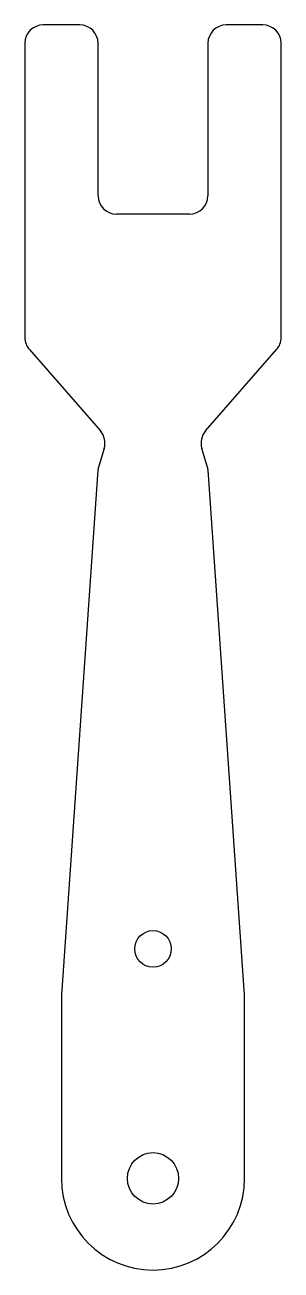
# Model space of a CAD drawing. Header units: millimetres. Extents: x 38.2 to 52.2, y -20.8 to 47.1.
import ezdxf

# ---------------------------------------------------------------- set-up
doc = ezdxf.new("R2010")
doc.units = ezdxf.units.MM
doc.layers.get('0').update_dxf_attribs({"true_color": 0xffffff})

msp = doc.modelspace()

# ---------------------------------------------------------------- linework, layer by layer
at = {"color": 7, "linetype": 'Continuous', "lineweight": 25, "true_color": 0xffffff}
for p, q in [((41.206, 47.085), (39.206, 47.085)), ((51.206, 47.085), (49.206, 47.085)), ((38.206, 46.085), (38.206, 30.05)), ((42.206, 37.778), (42.206, 46.085)), ((48.206, 46.085), (48.206, 37.778)), ((52.206, 30.05), (52.206, 46.085)), ((47.206, 36.778), (43.206, 36.778)), ((38.454, 29.391), (42.336, 24.96)), ((48.076, 24.96), (51.958, 29.391)), ((42.539, 24.003), (42.241, 23.048)), ((48.171, 23.048), (47.873, 24.003)), ((42.198, 22.82), (40.206, -5.762)), ((50.206, -5.762), (48.214, 22.82)), ((40.206, -5.762), (40.206, -15.762)), ((50.206, -15.762), (50.206, -5.762))]:
    msp.add_line(p, q, dxfattribs=at)
for centre, radius in [((45.206, -3.262), 1), ((45.206, -15.762), 1.4)]:
    msp.add_circle(centre, radius, dxfattribs=at)
for centre, radius, start, end in [((39.206, 46.085), 1, 90, 180), ((41.206, 46.085), 1, 0, 90), ((49.206, 46.085), 1, 90, 180), ((51.206, 46.085), 1, 0, 90), ((43.206, 37.778), 1, 180, 270), ((47.206, 37.778), 1, 270, 0), ((39.206, 30.05), 1, 180, 221.22801), ((51.206, 30.05), 1, 318.77199, 0), ((41.584, 24.301), 1, 342.66508, 41.22801), ((48.828, 24.301), 1, 138.77199, 197.33492), ((43.195, 22.75), 1, 162.66508, 176.01343), ((47.217, 22.75), 1, 3.98657, 17.33492), ((45.206, -15.762), 5, 180, 0)]:
    msp.add_arc(centre, radius, start, end, dxfattribs=at)

doc.saveas('drawing.dxf')
